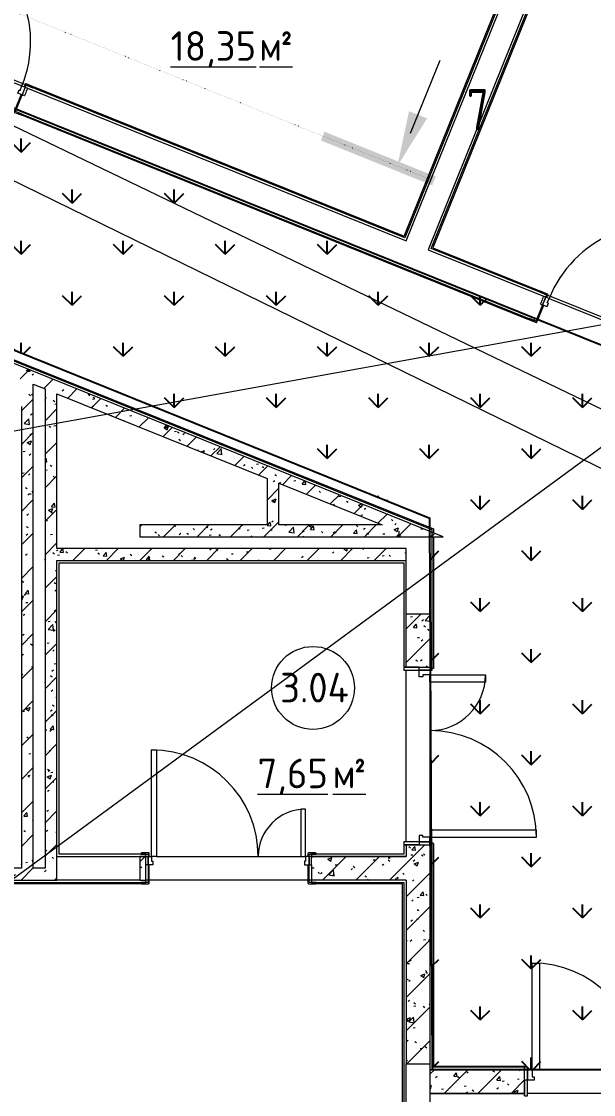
# Model space of a CAD drawing. Header units: millimetres. Extents: x -584918 to 2941280, y 3000189 to 4229862.
# Drawn here: x -454983 to -450150, y 4045176 to 4054237 of the extents above; entities that cross this region are included whole.
import ezdxf

# ---------------------------------------------------------------- set-up
doc = ezdxf.new("R2010")
doc.units = ezdxf.units.MM
doc.linetypes.add('ASVP_Линия разреза', pattern=[20, 0, -10, 0, -10])
doc.linetypes.add('ASVP_Невидимые', pattern=[5, 3, -2])
for name, color, linetype, lineweight in [('Двери', 7, 'Continuous', 0), ('Марки помещений', 7, 'Continuous', 0), ('Обобщенные модели', 7, 'Continuous', 0), ('Перекрытие', 7, 'Continuous', 0), ('Разрезы', 7, 'Continuous', 0), ('Стены внутренние', 7, 'Continuous', 0), ('Стены несущие', 7, 'Continuous', 0), ('Стены отделка', 7, 'Continuous', 0), ('экспертиза ДУ', 1, 'Continuous', 0), ('экспертиза условные обозначения', 1, 'Continuous', 0)]:
    doc.layers.add(name, color=color, linetype=linetype, lineweight=lineweight)
doc.styles.add('GOST Common_2', font='', dxfattribs={"height": 500})
doc.styles.add('GOST Common_3', font='', dxfattribs={"width": 0.9, "height": 500})
doc.styles.add('GOST Common_5', font='', dxfattribs={"width": 0.9, "height": 500})
doc.styles.get('GOST Common_2').set_extended_font_data('GOST Common')
doc.styles.get('GOST Common_3').set_extended_font_data('GOST Common')
doc.styles.get('GOST Common_5').set_extended_font_data('GOST Common')
pattern_1 = [(45, (-440814.02, 4025236.82), (-141.4214, 141.4214), [])]
pattern_2 = [(50, (-440814.02, 4025236.82), (364.368, -31.8783), [38.1, -419.1]), (355, (-440814.02, 4025236.8), (-70.486, 382.1133), [30.48, -335.28]), (100.451, (-440783.66, 4025234.16), (293.885, 350.2334), [32.38, -356.18]), (46.184, (-440814, 4025338.4), (542.1585, -84.086), [57.15, -628.65]), (96.636, (-440768.84, 4025331.4), (474.805, 494.8554), [48.57, -534.27]), (351.184, (-440814, 4025338.4), (474.81, 494.85), [45.72, -502.92]), (21, (-440763.22, 4025313.02), (303.2285, -204.5305), [38.1, -419.1]), (326, (-440763.22, 4025313), (123.604, 368.376), [30.48, -335.28]), (71.451, (-440737.95, 4025295.97), (426.834, 163.8427), [32.38, -356.18]), (37.5, (-440814.02, 4025236.82), (6.17665, 169.11015), [16.764, -314.452, 16.764, -323.596, -336.55]), (37.5, (-440814.02, 4025236.82), (6.17665, 169.11015), [-671.576, 16.764, -319.786]), (7.5, (-440814.02, 4025236.82), (133.6389, 200.3615), [16.764, -177.292, 16.764, -306.832, -128.27]), (7.5, (-440814.02, 4025236.82), (133.6389, 200.3615), [-517.652, 16.764, -111.506]), (327.5, (-440927.3, 4025236.82), (271.1818, -11.45836), [16.764, -110.236, 16.764, -379.476, -525.78]), (327.5, (-440927.3, 4025236.82), (271.1818, -11.45836), [-523.24, 16.764, -509.016]), (317.5, (-440978.1, 4025236.82), (296.2585, 50.8528), [16.764, -148.336, 16.764, -246.38, -373.38]), (317.5, (-440978.1, 4025236.82), (296.2585, 50.8528), [-428.244, 16.764, -356.616])]

# ---------------------------------------------------------------- blocks, each defined once
blk = doc.blocks.new('ASVP_ДверьДеревянная_2 полотна - Межкомнатная 1300х2000h_полотна_ Г Пр _1220 в свету_-7189934-АР Этаж 03')
at = {"layer": 'Двери', "lineweight": 18}
for p, q in [((-650, 1000), (-610, 1000)), ((-650, 100), (-650, 1000)), ((-610, 1000), (-610, 100)), ((650, 500), (610, 500)), ((610, 500), (610, 100)), ((650, 100), (650, 500)), ((-680, 100), (-650, 100)), ((-680, 30), (-680, 100)), ((-610, 100), (-650, 100)), ((-650, 100), (-650, 60)), ((610, 100), (650, 100)), ((680, 100), (650, 100)), ((650, 100), (650, 60)), ((680, 30), (680, 100)), ((-640, 30), (-680, 30)), ((-650, 60), (-640, 60)), ((-640, 60), (-640, 30)), ((650, 60), (640, 60)), ((640, 60), (640, 30)), ((640, 30), (680, 30))]:
    blk.add_line(p, q, dxfattribs=at)
at = {"layer": 'Двери', "linetype": 'ASVP_Невидимые', "lineweight": 18}
for p, q in [((-700, 100), (-680, 100)), ((-700, 30), (-700, 100)), ((-680, 100), (-680, 30)), ((700, 100), (680, 100)), ((680, 100), (680, 30)), ((700, 30), (700, 100)), ((-680, 30), (-700, 30)), ((680, 30), (700, 30))]:
    blk.add_line(p, q, dxfattribs=at)
at = {"layer": 'Двери'}
for centre, radius, start, end in [((-650, 100), 900, 360, 90), ((650, 100), 400, 90, 180)]:
    blk.add_arc(centre, radius, start, end, dxfattribs=at)
blk = doc.blocks.new('ASVP_НАЛИЧНИК МДФ_Двери - Наличник дверной МДФ-V12-АР Этаж 03')
at = {"layer": 'Обобщенные модели'}
for p, q in [((-680, 150), (-680, -1)), ((-670, -5), (-670, 150)), ((670, 150), (670, -5)), ((680, -1), (680, 150)), ((-681, 0), (-740, 0)), ((-740, 0), (-740, -5)), ((-681, -1), (-681, 0)), ((740, 0), (681, 0)), ((681, 0), (681, -1)), ((740, -5), (740, 0)), ((-735, -10), (-675, -10)), ((-680, -1), (-681, -1)), ((675, -10), (735, -10)), ((681, -1), (680, -1))]:
    blk.add_line(p, q, dxfattribs=at)
for centre, start, end in [((-735, -5), 180, 270), ((-675, -5), 270, 360), ((675, -5), 180, 270), ((735, -5), 270, 360)]:
    blk.add_arc(centre, 5, start, end, dxfattribs=at)
blk = doc.blocks.new('ASVP_НАЛИЧНИК МДФ_Двери - Наличник дверной МДФ-V13-АР Этаж 03')
at = {"layer": 'Обобщенные модели'}
for p, q in [((-681, 0), (-740, 0)), ((-740, 0), (-740, -5)), ((-681, -1), (-681, 0)), ((-680, 20), (-680, -1)), ((-670, -5), (-670, 20)), ((670, 20), (670, -5)), ((680, -1), (680, 20)), ((740, 0), (681, 0)), ((681, 0), (681, -1)), ((740, -5), (740, 0)), ((-735, -10), (-675, -10)), ((-680, -1), (-681, -1)), ((675, -10), (735, -10)), ((681, -1), (680, -1))]:
    blk.add_line(p, q, dxfattribs=at)
for centre, start, end in [((-735, -5), 180, 270), ((-675, -5), 270, 360), ((675, -5), 180, 270), ((735, -5), 270, 360)]:
    blk.add_arc(centre, 5, start, end, dxfattribs=at)
blk = doc.blocks.new('ASVP_ДверьПротивопожарнаяСтальная_2 полотна - EI15 1370х2000h_полотна_ Г Пр _1250 в свету_-7407274-АР Этаж 03')
at = {"layer": 'Двери', "lineweight": 18}
for p, q in [((-685, 1000), (-625, 1000)), ((-685, 100), (-685, 1000)), ((-625, 1000), (-625, 100)), ((685, 570), (625, 570)), ((625, 570), (625, 100)), ((685, 100), (685, 570)), ((-725, 100), (-685, 100)), ((-725, 10), (-725, 100)), ((-625, 100), (-685, 100)), ((-685, 100), (-685, 40)), ((625, 100), (685, 100)), ((725, 100), (685, 100)), ((685, 100), (685, 40)), ((725, 10), (725, 100)), ((-670, 10), (-725, 10)), ((-685, 40), (-670, 40)), ((-670, 40), (-670, 10)), ((685, 40), (670, 40)), ((670, 40), (670, 10)), ((670, 10), (725, 10))]:
    blk.add_line(p, q, dxfattribs=at)
at = {"layer": 'Двери', "linetype": 'ASVP_Невидимые', "lineweight": 18}
for p, q in [((-750, 100), (-725, 100)), ((-750, 10), (-750, 100)), ((-725, 100), (-725, 10)), ((750, 100), (725, 100)), ((725, 100), (725, 10)), ((750, 10), (750, 100)), ((-725, 10), (-750, 10)), ((725, 10), (750, 10))]:
    blk.add_line(p, q, dxfattribs=at)
at = {"layer": 'Двери'}
for centre, radius, start, end in [((-685, 100), 900, 360, 90), ((685, 100), 470, 90, 180)]:
    blk.add_arc(centre, radius, start, end, dxfattribs=at)
blk = doc.blocks.new('ASVP_ДверьДеревянная_1 полотно - Входная_внутр_ 1000х2000h_полотно_ Г Л _950 в свету_-7408861-АР Этаж 03')
at = {"layer": 'Двери', "lineweight": 18}
for p, q in [((500, 1100), (460, 1100)), ((460, 1100), (460, 100)), ((500, 100), (500, 1100)), ((-500, 100), (-530, 100)), ((-530, 100), (-530, 30)), ((-500, 60), (-500, 100)), ((460, 100), (500, 100)), ((530, 100), (500, 100)), ((500, 100), (500, 60)), ((530, 30), (530, 100)), ((-530, 30), (-490, 30)), ((-490, 60), (-500, 60)), ((-490, 30), (-490, 60)), ((500, 60), (490, 60)), ((490, 60), (490, 30)), ((490, 30), (530, 30))]:
    blk.add_line(p, q, dxfattribs=at)
at = {"layer": 'Двери', "linetype": 'ASVP_Невидимые', "lineweight": 18}
for p, q in [((-530, 100), (-550, 100)), ((-550, 100), (-550, 30)), ((-530, 30), (-530, 100)), ((550, 100), (530, 100)), ((530, 100), (530, 30)), ((550, 30), (550, 100)), ((-550, 30), (-530, 30)), ((530, 30), (550, 30))]:
    blk.add_line(p, q, dxfattribs=at)
at = {"layer": 'Двери'}
blk.add_arc((500, 100), 1000, 90, 180, dxfattribs=at)
blk = doc.blocks.new('ASVP_НАЛИЧНИК МДФ_Двери - Наличник дверной МДФ-V44-АР Этаж 03')
at = {"layer": 'Обобщенные модели'}
h = blk.add_hatch(dxfattribs=at)
h.set_pattern_fill('FP_9', color=256, style=0, pattern_type=2)
h.set_pattern_definition([(238.819, (18472.62, -20429.885), (847.5705, 1239.66265), [208.25, -1874.25]), (228.514, (18751.11, -20452.37), (-230.6308, -541.9905), [465.661, -465.661]), (220.384, (18828.95, -20645.53), (-616.941, -697.6711), [263.418, -1053.671])])
h.paths.add_polyline_path([(585, -10), (589, -7.5), (590, -5), (590, 0), (530, 0), (530, 150), (520, 150), (520, -5), (521.5, -8.5), (525, -10), (554, -10)])
h.paths.add_polyline_path([(-525, -10), (-521.5, -8.5), (-520, -5), (-520, 150), (-530, 150), (-531, 0), (-590, 0), (-590, -5), (-587.5, -9), (-585, -10), (-526.4, -10)])
for p, q in [((-530, 150), (-530, -1)), ((-520, -5), (-520, 150)), ((520, 150), (520, -5)), ((530, -1), (530, 150)), ((-531, 0), (-590, 0)), ((-590, 0), (-590, -5)), ((-531, -1), (-531, 0)), ((590, 0), (531, 0)), ((531, 0), (531, -1)), ((590, -5), (590, 0)), ((-585, -10), (-525, -10)), ((-530, -1), (-531, -1)), ((525, -10), (585, -10)), ((531, -1), (530, -1))]:
    blk.add_line(p, q, dxfattribs=at)
for centre, start, end in [((-585, -5), 180, 270), ((-525, -5), 270, 360), ((525, -5), 180, 270), ((585, -5), 270, 360)]:
    blk.add_arc(centre, 5, start, end, dxfattribs=at)
blk = doc.blocks.new('ASVP_НАЛИЧНИК МДФ_Двери - Наличник дверной МДФ-V45-АР Этаж 03')
at = {"layer": 'Обобщенные модели'}
h = blk.add_hatch(dxfattribs=at)
h.set_pattern_fill('FP_10', color=256, style=0, pattern_type=2)
h.set_pattern_definition([(58.819, (-18472.62, 20669.885), (-847.5705, -1239.66265), [208.25, -1874.25]), (48.514, (-18751.11, 20692.37), (230.6314, 541.9913), [465.661, -465.661]), (40.384, (-18828.95, 20885.53), (616.941, 697.6711), [263.418, -1053.671])])
h.paths.add_polyline_path([(-590, 0), (-590, -5), (-587.5, -9), (-585, -10), (-524.2, -9.7), (-521.5, -8.5), (-520, -5), (-520, 0), (-589, 0)])
h.paths.add_polyline_path([(520, 0), (520, -5), (521.5, -8.5), (525, -10), (585, -10), (589, -7.5), (590, -5), (590, 0), (521, 0)])
for p, q in [((-531, 0), (-590, 0)), ((-590, 0), (-590, -5)), ((-531, -1), (-531, 0)), ((-530, 20), (-530, -1)), ((-520, -5), (-520, 20)), ((520, 20), (520, -5)), ((530, -1), (530, 20)), ((590, 0), (531, 0)), ((531, 0), (531, -1)), ((-585, -10), (-525, -10)), ((-530, -1), (-531, -1)), ((525, -10), (585, -10)), ((531, -1), (530, -1)), ((590, -5), (590, 0))]:
    blk.add_line(p, q, dxfattribs=at)
for centre, start, end in [((-585, -5), 180, 270), ((-525, -5), 270, 360), ((525, -5), 180, 270), ((585, -5), 270, 360)]:
    blk.add_arc(centre, 5, start, end, dxfattribs=at)
blk = doc.blocks.new('ASVP_ДверьПротивопожарнаяСтальная_2 полотна - EI15 1370х2000h_полотна_ Г Л _1250 в свету_-6392377-АР Этаж 03')
at = {"layer": 'Двери', "lineweight": 18}
for p, q in [((685, 1000), (625, 1000)), ((625, 1000), (625, 100)), ((685, 100), (685, 1000)), ((-685, 570), (-625, 570)), ((-685, 100), (-685, 570)), ((-625, 570), (-625, 100)), ((-725, 100), (-685, 100)), ((-725, 10), (-725, 100)), ((-625, 100), (-685, 100)), ((-685, 100), (-685, 40)), ((625, 100), (685, 100)), ((725, 100), (685, 100)), ((685, 100), (685, 40)), ((725, 10), (725, 100)), ((-670, 10), (-725, 10)), ((-685, 40), (-670, 40)), ((-670, 40), (-670, 10)), ((685, 40), (670, 40)), ((670, 40), (670, 10)), ((670, 10), (725, 10))]:
    blk.add_line(p, q, dxfattribs=at)
at = {"layer": 'Двери', "linetype": 'ASVP_Невидимые', "lineweight": 18}
for p, q in [((-750, 100), (-725, 100)), ((-750, 10), (-750, 100)), ((-725, 100), (-725, 10)), ((750, 100), (725, 100)), ((725, 100), (725, 10)), ((750, 10), (750, 100)), ((-725, 10), (-750, 10)), ((725, 10), (750, 10))]:
    blk.add_line(p, q, dxfattribs=at)
at = {"layer": 'Двери'}
for centre, radius, start, end in [((685, 100), 900, 90, 180), ((-685, 100), 470, 360, 90)]:
    blk.add_arc(centre, radius, start, end, dxfattribs=at)
blk = doc.blocks.new('ASVP_ОТКОС_Оштукатуривание дверного откоса - Оштукатуривание дверного откоса-5741163-АР Этаж 03')
at = {"layer": 'Обобщенные модели'}
for p, q in [((-750, 130), (-750, 0)), ((-725, 0), (-725, 130)), ((725, 130), (725, 0)), ((750, 0), (750, 130)), ((-750, 0), (-725, 0)), ((725, 0), (750, 0))]:
    blk.add_line(p, q, dxfattribs=at)
blk = doc.blocks.new('ASVP_ОТКОС_Оштукатуривание дверного откоса - Оштукатуривание дверного откоса-5741164-АР Этаж 03')
at = {"layer": 'Обобщенные модели'}
for p, q in [((-750, 20), (-750, 0)), ((-725, 0), (-725, 20)), ((725, 20), (725, 0)), ((750, 0), (750, 20)), ((-750, 0), (-725, 0)), ((725, 0), (750, 0))]:
    blk.add_line(p, q, dxfattribs=at)
blk = doc.blocks.new('ASVP_ДверьДеревянная_1 полотно - Входная_внутр_ 1000х2000h_полотно_ Г Пр _950 в свету_-7487840-АР Этаж 03')
at = {"layer": 'Двери', "lineweight": 18}
for p, q in [((-500, 1100), (-460, 1100)), ((-500, 100), (-500, 1100)), ((-460, 1100), (-460, 100)), ((-530, 100), (-500, 100)), ((-530, 30), (-530, 100)), ((-460, 100), (-500, 100)), ((-500, 100), (-500, 60)), ((500, 100), (530, 100)), ((500, 60), (500, 100)), ((530, 100), (530, 30)), ((-490, 30), (-530, 30)), ((-500, 60), (-490, 60)), ((-490, 60), (-490, 30)), ((490, 60), (500, 60)), ((490, 30), (490, 60)), ((530, 30), (490, 30))]:
    blk.add_line(p, q, dxfattribs=at)
at = {"layer": 'Двери', "linetype": 'ASVP_Невидимые', "lineweight": 18}
for p, q in [((-550, 100), (-530, 100)), ((-550, 30), (-550, 100)), ((-530, 100), (-530, 30)), ((530, 100), (550, 100)), ((530, 30), (530, 100)), ((550, 100), (550, 30)), ((-530, 30), (-550, 30)), ((550, 30), (530, 30))]:
    blk.add_line(p, q, dxfattribs=at)
at = {"layer": 'Двери'}
blk.add_arc((-500, 100), 1000, 0, 90, dxfattribs=at)
blk = doc.blocks.new('ASVP_НАЛИЧНИК МДФ_Двери - Наличник дверной МДФ-V83-АР Этаж 03')
at = {"layer": 'Обобщенные модели'}
h = blk.add_hatch(dxfattribs=at)
h.set_pattern_fill('FP_24', color=256, style=0, pattern_type=2)
h.set_pattern_definition([(238.819, (24272.62, -20429.885), (847.5705, 1239.66265), [208.25, -1874.25]), (228.514, (24551.11, -20452.37), (-230.6308, -541.9905), [465.661, -465.661]), (220.384, (24628.95, -20645.53), (-616.941, -697.6711), [263.418, -1053.671])])
h.paths.add_polyline_path([(585, -10), (589, -7.5), (590, -5), (590, 0), (530, 0), (530, 150), (520, 150), (520, -5), (521.5, -8.5), (525, -10), (554, -10)])
h.paths.add_polyline_path([(-525, -10), (-521.5, -8.5), (-520, -5), (-520, 150), (-530, 150), (-531, 0), (-590, 0), (-590, -5), (-587.5, -9), (-585, -10), (-526.4, -10)])
for p, q in [((-530, 150), (-530, -1)), ((-520, -5), (-520, 150)), ((520, 150), (520, -5)), ((530, -1), (530, 150)), ((-531, 0), (-590, 0)), ((-590, 0), (-590, -5)), ((-531, -1), (-531, 0)), ((590, 0), (531, 0)), ((531, 0), (531, -1)), ((590, -5), (590, 0)), ((-585, -10), (-525, -10)), ((-530, -1), (-531, -1)), ((525, -10), (585, -10)), ((531, -1), (530, -1))]:
    blk.add_line(p, q, dxfattribs=at)
for centre, start, end in [((-585, -5), 180, 270), ((-525, -5), 270, 360), ((525, -5), 180, 270), ((585, -5), 270, 360)]:
    blk.add_arc(centre, 5, start, end, dxfattribs=at)
blk = doc.blocks.new('ASVP_НАЛИЧНИК МДФ_Двери - Наличник дверной МДФ-V84-АР Этаж 03')
at = {"layer": 'Обобщенные модели'}
h = blk.add_hatch(dxfattribs=at)
h.set_pattern_fill('FP_25', color=256, style=0, pattern_type=2)
h.set_pattern_definition([(58.819, (-24272.62, 20669.885), (-847.5705, -1239.66265), [208.25, -1874.25]), (48.514, (-24551.11, 20692.37), (230.6314, 541.9913), [465.661, -465.661]), (40.384, (-24628.95, 20885.53), (616.941, 697.6711), [263.418, -1053.671])])
h.paths.add_polyline_path([(-590, 0), (-590, -5), (-587.5, -9), (-585, -10), (-525, -10), (-521.5, -8.5), (-520, -4.8), (-520, 0), (-565.2, 0)])
h.paths.add_polyline_path([(520, 0), (520, -5), (521.5, -8.5), (525, -10), (585, -10), (589, -7.5), (590, -5), (590, 0), (521, 0)])
for p, q in [((-531, 0), (-590, 0)), ((-531, -1), (-531, 0)), ((-530, 20), (-530, -1)), ((-520, -5), (-520, 20)), ((520, 20), (520, -5)), ((530, -1), (530, 20)), ((590, 0), (531, 0)), ((590, -5), (590, 0)), ((-590, 0), (-590, -5)), ((-585, -10), (-525, -10)), ((-530, -1), (-531, -1)), ((525, -10), (585, -10)), ((531, -1), (530, -1)), ((531, 0), (531, -1))]:
    blk.add_line(p, q, dxfattribs=at)
for centre, start, end in [((-585, -5), 180, 270), ((-525, -5), 270, 360), ((525, -5), 180, 270), ((585, -5), 270, 360)]:
    blk.add_arc(centre, 5, start, end, dxfattribs=at)
blk = doc.blocks.new('ASVP_Марка_Помещение_ДваЗначения - Номер Площадь-685795-АР Этаж 03')
at = {"layer": 'Марки помещений'}
blk.add_circle((0, 0), 3.5, dxfattribs=at)
blk = doc.blocks.new('Разрез - Номер вида спереди_3_5 мм-64067-АР Этаж 03')
at = {"layer": 'Разрезы'}
for points in [[(9.798, 0.404), (9.798, -0.394), (-0.333, -0.394), (-0.333, 0.404)], [(2.176, -4.675), (3, 0), (3.824, -4.675)]]:
    blk.add_hatch(color=256, dxfattribs=at).paths.add_polyline_path(points)
at = {"layer": 'Разрезы', "lineweight": 20}
blk.add_line((3, -3), (3, -9.663), dxfattribs=at)

msp = doc.modelspace()

# ---------------------------------------------------------------- hatches: boundary and pattern name
at = {"layer": 'Стены внутренние'}
h = msp.add_hatch(dxfattribs=at)
h.set_pattern_fill('FP_4', color=256, style=0, pattern_type=2)
h.set_pattern_definition(pattern_1)
h.paths.add_polyline_path([(-454683.121, 4051093.335), (-454683.121, 4051201.149), (-460690.656, 4053622.096), (-460728.033, 4053529.344), (-454783.121, 4051133.633)])
h = msp.add_hatch(dxfattribs=at)
h.set_pattern_fill('FP_5', color=256, style=0, pattern_type=2)
h.set_pattern_definition(pattern_2)
h.paths.add_polyline_path([(-454683.121, 4051093.335), (-454683.121, 4051201.149), (-460690.656, 4053622.096), (-460728.033, 4053529.344), (-454783.121, 4051133.633)])
h = msp.add_hatch(dxfattribs=at)
h.set_pattern_fill('FP_4', color=256, style=0, pattern_type=2)
h.set_pattern_definition(pattern_1)
h.paths.add_polyline_path([(-454883.121, 4047086.149), (-454883.121, 4051173.932), (-454983.121, 4051214.23), (-454983.121, 4047086.149)])
h = msp.add_hatch(dxfattribs=at)
h.set_pattern_fill('FP_5', color=256, style=0, pattern_type=2)
h.set_pattern_definition(pattern_2)
h.paths.add_polyline_path([(-454883.121, 4047086.149), (-454883.121, 4051173.932), (-454983.121, 4051214.23), (-454983.121, 4047086.149)])
h = msp.add_hatch(dxfattribs=at)
h.set_pattern_fill('FP_4', color=256, style=0, pattern_type=2)
h.set_pattern_definition(pattern_1)
h.paths.add_polyline_path([(-451490.008, 4049886.149), (-451419.973, 4049886.149), (-454683.121, 4051201.149), (-454683.121, 4051093.335), (-451687.513, 4049886.149), (-451513.121, 4049886.149)])
h = msp.add_hatch(dxfattribs=at)
h.set_pattern_fill('FP_5', color=256, style=0, pattern_type=2)
h.set_pattern_definition(pattern_2)
h.paths.add_polyline_path([(-451490.008, 4049886.149), (-451419.973, 4049886.149), (-454683.121, 4051201.149), (-454683.121, 4051093.335), (-451687.513, 4049886.149), (-451513.121, 4049886.149)])
h = msp.add_hatch(dxfattribs=at)
h.set_pattern_fill('FP_4', color=256, style=0, pattern_type=2)
h.set_pattern_definition(pattern_1)
h.paths.add_polyline_path([(-454783.121, 4047086.149), (-454683.121, 4047086.149), (-454683.121, 4051093.335), (-454783.121, 4051133.633), (-454783.121, 4047789.675)])
h = msp.add_hatch(dxfattribs=at)
h.set_pattern_fill('FP_5', color=256, style=0, pattern_type=2)
h.set_pattern_definition(pattern_2)
h.paths.add_polyline_path([(-454783.121, 4047086.149), (-454683.121, 4047086.149), (-454683.121, 4051093.335), (-454783.121, 4051133.633), (-454783.121, 4047789.675)])
h = msp.add_hatch(dxfattribs=at)
h.set_pattern_fill('FP_4', color=256, style=0, pattern_type=2)
h.set_pattern_definition(pattern_1)
h.paths.add_polyline_path([(-452908.121, 4049986.149), (-452808.121, 4049986.149), (-452808.121, 4050337.738), (-452908.121, 4050378.036), (-452908.121, 4049995.073)])
h = msp.add_hatch(dxfattribs=at)
h.set_pattern_fill('FP_5', color=256, style=0, pattern_type=2)
h.set_pattern_definition(pattern_2)
h.paths.add_polyline_path([(-452908.121, 4049986.149), (-452808.121, 4049986.149), (-452808.121, 4050337.738), (-452908.121, 4050378.036), (-452908.121, 4049995.073)])
h = msp.add_hatch(dxfattribs=at)
h.set_pattern_fill('FP_4', color=256, style=0, pattern_type=2)
h.set_pattern_definition(pattern_1)
h.paths.add_polyline_path([(-451971.163, 4049886.149), (-451687.513, 4049886.149), (-451935.661, 4049986.149), (-453983.121, 4049986.149), (-453983.121, 4049886.149), (-452452.318, 4049886.149)])
h = msp.add_hatch(dxfattribs=at)
h.set_pattern_fill('FP_5', color=256, style=0, pattern_type=2)
h.set_pattern_definition(pattern_2)
h.paths.add_polyline_path([(-451971.163, 4049886.149), (-451687.513, 4049886.149), (-451935.661, 4049986.149), (-453983.121, 4049986.149), (-453983.121, 4049886.149), (-452452.318, 4049886.149)])
h = msp.add_hatch(dxfattribs=at)
h.set_pattern_fill('FP_4', color=256, style=0, pattern_type=2)
h.set_pattern_definition(pattern_1)
h.paths.add_polyline_path([(-452808.121, 4049686.149), (-451733.121, 4049686.149), (-451733.121, 4049786.149), (-454683.121, 4049786.149), (-454683.121, 4049686.149), (-452908.121, 4049686.149)])
h = msp.add_hatch(dxfattribs=at)
h.set_pattern_fill('FP_5', color=256, style=0, pattern_type=2)
h.set_pattern_definition(pattern_2)
h.paths.add_polyline_path([(-452808.121, 4049686.149), (-451733.121, 4049686.149), (-451733.121, 4049786.149), (-454683.121, 4049786.149), (-454683.121, 4049686.149), (-452908.121, 4049686.149)])
h = msp.add_hatch(dxfattribs=at)
h.set_pattern_fill('FP_4', color=256, style=0, pattern_type=2)
h.set_pattern_definition(pattern_1)
h.paths.add_polyline_path([(-451533.121, 4045436.149), (-451533.121, 4047284.462), (-451733.121, 4047284.462), (-451733.121, 4045436.149)])
h.paths.add_polyline_path([(-451623.121, 4048784.462), (-451533.121, 4048784.462), (-451533.121, 4049232.343), (-451733.121, 4049232.343), (-451733.121, 4048784.462)])
h = msp.add_hatch(dxfattribs=at)
h.set_pattern_fill('FP_5', color=256, style=0, pattern_type=2)
h.set_pattern_definition(pattern_2)
h.paths.add_polyline_path([(-451533.121, 4045436.149), (-451533.121, 4047284.462), (-451733.121, 4047284.462), (-451733.121, 4045436.149)])
h.paths.add_polyline_path([(-451623.121, 4048784.462), (-451533.121, 4048784.462), (-451533.121, 4049232.343), (-451733.121, 4049232.343), (-451733.121, 4048784.462)])
h = msp.add_hatch(dxfattribs=at)
h.set_pattern_fill('FP_4', color=256, style=0, pattern_type=2)
h.set_pattern_definition(pattern_1)
h.paths.add_polyline_path([(-453933.121, 4046986.149), (-453933.121, 4047186.149), (-453983.121, 4047186.149), (-453983.121, 4046986.149)])
h.paths.add_polyline_path([(-451753.121, 4046986.149), (-451733.121, 4046986.149), (-451733.121, 4047186.149), (-452533.121, 4047186.149), (-452533.121, 4046986.149), (-452452.318, 4046986.149)])
h = msp.add_hatch(dxfattribs=at)
h.set_pattern_fill('FP_5', color=256, style=0, pattern_type=2)
h.set_pattern_definition(pattern_2)
h.paths.add_polyline_path([(-453933.121, 4046986.149), (-453933.121, 4047186.149), (-453983.121, 4047186.149), (-453983.121, 4046986.149)])
h.paths.add_polyline_path([(-451753.121, 4046986.149), (-451733.121, 4046986.149), (-451733.121, 4047186.149), (-452533.121, 4047186.149), (-452533.121, 4046986.149), (-452452.318, 4046986.149)])
h = msp.add_hatch(dxfattribs=at)
h.set_pattern_fill('FP_4', color=256, style=0, pattern_type=2)
h.set_pattern_definition(pattern_1)
h.paths.add_polyline_path([(-460383.121, 4046986.149), (-457433.121, 4046986.149), (-457433.121, 4047086.149), (-460583.121, 4047086.149), (-460583.121, 4046986.149), (-460483.121, 4046986.149)])
h.paths.add_polyline_path([(-454883.121, 4046986.149), (-454683.121, 4046986.149), (-454683.121, 4047086.149), (-456333.121, 4047086.149), (-456333.121, 4046986.149), (-454983.121, 4046986.149)])
h = msp.add_hatch(dxfattribs=at)
h.set_pattern_fill('FP_5', color=256, style=0, pattern_type=2)
h.set_pattern_definition(pattern_2)
h.paths.add_polyline_path([(-460383.121, 4046986.149), (-457433.121, 4046986.149), (-457433.121, 4047086.149), (-460583.121, 4047086.149), (-460583.121, 4046986.149), (-460483.121, 4046986.149)])
h.paths.add_polyline_path([(-454883.121, 4046986.149), (-454683.121, 4046986.149), (-454683.121, 4047086.149), (-456333.121, 4047086.149), (-456333.121, 4046986.149), (-454983.121, 4046986.149)])
h = msp.add_hatch(dxfattribs=at)
h.set_pattern_fill('FP_4', color=256, style=0, pattern_type=2)
h.set_pattern_definition(pattern_1)
h.paths.add_polyline_path([(-451490.008, 4045186.149), (-450733.121, 4045186.149), (-450733.121, 4045386.149), (-451533.121, 4045385.637), (-451533.121, 4045186.149), (-451513.121, 4045186.149)])
h = msp.add_hatch(dxfattribs=at)
h.set_pattern_fill('FP_5', color=256, style=0, pattern_type=2)
h.set_pattern_definition(pattern_2)
h.paths.add_polyline_path([(-451490.008, 4045186.149), (-450733.121, 4045186.149), (-450733.121, 4045386.149), (-451533.121, 4045385.637), (-451533.121, 4045186.149), (-451513.121, 4045186.149)])
at = {"layer": 'экспертиза условные обозначения', "lineweight": -3}
h = msp.add_hatch(dxfattribs=at)
h.set_pattern_fill('GRASS', color=3, scale=24)
h.set_pattern_definition([(90, (-441193.04, 3779846), (-431.0523, 431.0523), [114.3, -747.8046]), (45, (-441193.04, 3779846), (-431.0523, 431.0523), [114.3, -495.3]), (135, (-441193.04, 3779846), (-431.0523, -431.0523), [114.3, -495.3])])
edge = h.paths.add_edge_path()
edge.add_line((-457554.282, 4052465.999), (-456844.107, 4054228.284))
edge.add_line((-456844.107, 4054228.284), (-445080.333, 4049487.659))
edge.add_line((-445080.333, 4049487.659), (-445790.508, 4047725.373))
edge.add_line((-445790.508, 4047725.373), (-447018.582, 4048225.66))
edge.add_arc((-447470.758, 4047209.275), 1112.43, 66.0163459, 179.3697779)
edge.add_line((-448583.121, 4047221.511), (-448583.121, 4045386.149))
edge.add_line((-448583.121, 4045386.149), (-451511.047, 4045386.149))
edge.add_line((-451511.047, 4045386.149), (-451533.121, 4050039.561))
edge.add_line((-451533.121, 4050039.561), (-455518.582, 4051651.033))
edge.add_line((-455518.582, 4051651.033), (-457554.282, 4052465.999))

# ---------------------------------------------------------------- linework, layer by layer
at = {"layer": 'Перекрытие'}
for p, q in [((-450629.029, 4051723.701), (-450647.579, 4051731.177)), ((-449655.134, 4051331.236), (-450619.754, 4051719.963)), ((-451733.121, 4047309.462), (-451733.121, 4048759.462)), ((-451533.121, 4048659.462), (-451533.121, 4047409.462)), ((-453843.121, 4047186.149), (-452623.121, 4047186.149)), ((-453913.121, 4046986.149), (-453933.121, 4046986.149)), ((-452563.121, 4046986.149), (-453903.121, 4046986.149)), ((-452533.121, 4046986.149), (-452553.121, 4046986.149)), ((-450608.121, 4045386.149), (-449358.121, 4045386.149)), ((-449258.121, 4045186.149), (-450708.121, 4045186.149))]:
    msp.add_line(p, q, dxfattribs=at)
at = {"layer": 'Разрезы', "linetype": 'ASVP_Линия разреза'}
msp.add_line((-451529.274, 4052902.979), (-456629.715, 4054958.38), dxfattribs=at)
at = {"layer": 'Стены внутренние'}
for p, q in [((-449549.093, 4057185.957), (-451507.68, 4052325.758)), ((-451748.835, 4052422.939), (-450500.422, 4055520.853)), ((-454883.849, 4053686.303), (-454885.718, 4053681.666)), ((-454883.849, 4053686.303), (-451748.835, 4052422.939)), ((-454981.031, 4053445.148), (-454979.162, 4053449.786)), ((-450695.894, 4051718.302), (-454981.031, 4053445.148)), ((-457552.62, 4052389.859), (-451503.121, 4049952.001)), ((-451507.68, 4052325.758), (-450598.712, 4051959.457)), ((-450598.712, 4051959.457), (-450600.581, 4051954.819)), ((-450695.894, 4051718.302), (-450694.025, 4051722.94)), ((-451503.121, 4049952.001), (-451503.121, 4049919.657)), ((-451503.121, 4049886.149), (-451503.121, 4048774.462)), ((-451503.121, 4048774.462), (-451513.121, 4048774.462)), ((-451503.121, 4047294.462), (-451513.121, 4047294.462)), ((-451503.121, 4047294.462), (-451503.121, 4045416.149)), ((-453973.121, 4046956.149), (-456293.121, 4046956.149)), ((-453973.121, 4046956.149), (-453973.121, 4046961.149)), ((-452493.121, 4046956.149), (-452493.121, 4046961.149)), ((-451763.121, 4046956.149), (-452493.121, 4046956.149)), ((-451763.121, 4038216.149), (-451763.121, 4046956.149)), ((-451503.121, 4045416.149), (-450723.121, 4045416.149)), ((-450723.121, 4045416.149), (-450723.121, 4045406.149))]:
    msp.add_line(p, q, dxfattribs=at)
at = {"layer": 'Стены несущие'}
for p, q in [((-451419.973, 4049886.149), (-460690.656, 4053622.096)), ((-454883.121, 4051173.932), (-454783.121, 4051133.633)), ((-454883.121, 4047086.149), (-454883.121, 4051173.932)), ((-454783.121, 4051133.633), (-454783.121, 4047086.149)), ((-454683.121, 4049786.149), (-454683.121, 4051093.335)), ((-454683.121, 4051093.335), (-452908.121, 4050378.036)), ((-454983.121, 4050986.149), (-454983.121, 4047086.149)), ((-452908.121, 4050378.036), (-452908.121, 4049986.149)), ((-452808.121, 4050337.738), (-451935.661, 4049986.149)), ((-452808.121, 4049986.149), (-452808.121, 4050337.738)), ((-452908.121, 4049986.149), (-453983.121, 4049986.149)), ((-453983.121, 4049986.149), (-453983.121, 4049886.149)), ((-451935.661, 4049986.149), (-452808.121, 4049986.149)), ((-453983.121, 4049886.149), (-451419.973, 4049886.149)), ((-451733.121, 4049786.149), (-454683.121, 4049786.149)), ((-451733.121, 4049686.149), (-451733.121, 4049786.149)), ((-454683.121, 4046986.149), (-454683.121, 4049686.149)), ((-454683.121, 4049686.149), (-451733.121, 4049686.149)), ((-451733.121, 4048784.462), (-451733.121, 4049232.343)), ((-451533.121, 4049232.343), (-451733.121, 4049232.343)), ((-451533.121, 4049232.343), (-451533.121, 4048784.462)), ((-451733.121, 4048784.462), (-451623.121, 4048784.462)), ((-451623.121, 4047284.462), (-451733.121, 4047284.462)), ((-451733.121, 4047284.462), (-451733.121, 4047186.149)), ((-451533.121, 4047284.462), (-451533.121, 4045436.149)), ((-453983.121, 4047186.149), (-453983.121, 4046986.149)), ((-453933.121, 4047186.149), (-453983.121, 4047186.149)), ((-453983.121, 4047186.149), (-453933.121, 4047186.149)), ((-451733.121, 4047186.149), (-452533.121, 4047186.149)), ((-452533.121, 4047186.149), (-451753.121, 4047186.149)), ((-454983.121, 4047086.149), (-456333.121, 4047086.149)), ((-454783.121, 4047086.149), (-454883.121, 4047086.149)), ((-453933.121, 4046986.149), (-453933.121, 4047116.149)), ((-452533.121, 4047116.149), (-452533.121, 4046986.149)), ((-456333.121, 4046986.149), (-454683.121, 4046986.149)), ((-453983.121, 4046986.149), (-453933.121, 4046986.149)), ((-451733.121, 4046986.149), (-452533.121, 4046986.149)), ((-451733.121, 4046986.149), (-451733.121, 4045436.149)), ((-451733.121, 4045436.149), (-451533.121, 4045436.149)), ((-451533.121, 4045386.149), (-451533.121, 4045186.149)), ((-450733.121, 4045386.149), (-451533.121, 4045386.149)), ((-451513.121, 4045386.149), (-450733.121, 4045386.149)), ((-450733.121, 4045186.149), (-450733.121, 4045296.149)), ((-451533.121, 4045186.149), (-450733.121, 4045186.149)), ((-450733.121, 4045186.149), (-451513.121, 4045186.149))]:
    msp.add_line(p, q, dxfattribs=at)
at = {"layer": 'Стены отделка'}
for p, q in [((-449565.705, 4057224.996), (-451546.719, 4052309.145)), ((-451520.693, 4052320.22), (-449554.63, 4057198.97)), ((-450487.409, 4055526.39), (-451743.298, 4052409.927)), ((-451732.223, 4052383.901), (-450461.384, 4055537.465)), ((-455868.957, 4054050.943), (-454978.539, 4053692.118)), ((-451743.298, 4052409.927), (-455861.482, 4054069.493)), ((-454932.163, 4053673.429), (-451732.223, 4052383.901)), ((-455014.394, 4053469.375), (-450655.055, 4051712.626)), ((-450647.579, 4051731.177), (-455006.918, 4053487.925)), ((-451513.121, 4049945.249), (-457556.358, 4052380.584)), ((-451546.719, 4052309.145), (-450572.824, 4051916.68)), ((-449628.555, 4051557.717), (-451520.693, 4052320.22)), ((-450526.448, 4051897.991), (-449636.03, 4051539.166)), ((-450655.055, 4051712.626), (-450647.579, 4051731.177)), ((-451533.121, 4049931.746), (-451533.121, 4049232.343)), ((-451513.121, 4048784.462), (-451513.121, 4049945.249)), ((-454663.121, 4047206.149), (-454663.121, 4049666.149)), ((-454663.121, 4049666.149), (-451753.121, 4049666.149)), ((-451753.121, 4049666.149), (-451753.121, 4048784.462)), ((-451733.121, 4049232.343), (-451733.121, 4049686.149)), ((-451753.121, 4048784.462), (-451733.121, 4048784.462)), ((-451533.121, 4048784.462), (-451513.121, 4048784.462)), ((-451733.121, 4047284.462), (-451753.121, 4047284.462)), ((-451753.121, 4047284.462), (-451753.121, 4047206.149)), ((-451513.121, 4047284.462), (-451533.121, 4047284.462)), ((-451513.121, 4045406.149), (-451513.121, 4047284.462)), ((-454683.121, 4047186.149), (-453983.121, 4047186.149)), ((-453933.121, 4047206.149), (-454663.121, 4047206.149)), ((-453933.121, 4047186.149), (-453933.121, 4047206.149)), ((-451753.121, 4047206.149), (-452533.121, 4047206.149)), ((-452533.121, 4047206.149), (-452533.121, 4047186.149)), ((-451753.121, 4047186.149), (-451733.121, 4047186.149)), ((-456333.121, 4046966.149), (-453933.121, 4046966.149)), ((-453983.121, 4046986.149), (-454683.121, 4046986.149)), ((-453933.121, 4046966.149), (-453933.121, 4046986.149)), ((-452533.121, 4046986.149), (-452533.121, 4046966.149)), ((-452533.121, 4046966.149), (-451753.121, 4046966.149)), ((-451753.121, 4046966.149), (-451753.121, 4038206.149)), ((-451733.121, 4038186.149), (-451733.121, 4045436.149)), ((-451533.121, 4045436.149), (-451533.121, 4045386.149)), ((-450733.121, 4045406.149), (-451513.121, 4045406.149)), ((-450733.121, 4045386.149), (-450733.121, 4045406.149)), ((-451533.121, 4045386.149), (-451513.121, 4045386.149)), ((-451533.121, 4045186.149), (-451533.121, 4041786.149)), ((-451513.121, 4045186.149), (-451533.121, 4045186.149)), ((-450733.121, 4045166.149), (-450733.121, 4045186.149))]:
    msp.add_line(p, q, dxfattribs=at)
at = {"layer": 'экспертиза ДУ'}
for points in [[(-449329.829, 4050094.25), (-514440.006, 4081952.029)], [(-514440.006, 4081952.029), (-448380.168, 4050145.471)], [(-444936.87, 4054420.041), (-522370.006, 3997622.029)], [(-445543.105, 4052495.084), (-524200.006, 4038282.029)]]:
    msp.add_lwpolyline(points, dxfattribs=at)
at = {"layer": 'экспертиза условные обозначения', "color": 3, "lineweight": -3}
msp.add_lwpolyline([(-457554.282, 4052465.999), (-456844.107, 4054228.284), (-445080.333, 4049487.659), (-445790.508, 4047725.373), (-447018.582, 4048225.66, 0.5393084), (-448583.121, 4047221.511), (-448583.121, 4045386.149), (-451511.047, 4045386.149), (-451533.121, 4050039.561), (-455518.582, 4051651.033), (-457554.282, 4052465.999)], format="xyb", dxfattribs=at)

# ---------------------------------------------------------------- block references
at = {"layer": 'Двери'}
for name, p, rotation in [('ASVP_ДверьДеревянная_1 полотно - Входная_внутр_ 1000х2000h_полотно_ Г Пр _950 в свету_-7487840-АР Этаж 03', (-455479.676, 4053786.254), 338.0513009164578), ('ASVP_ДверьДеревянная_1 полотно - Входная_внутр_ 1000х2000h_полотно_ Г Л _950 в свету_-7408861-АР Этаж 03', (-450100.066, 4051618.351), 338.0513009164578), ('ASVP_ДверьПротивопожарнаяСтальная_2 полотна - EI15 1370х2000h_полотна_ Г Л _1250 в свету_-6392377-АР Этаж 03', (-451633.121, 4048034.462), 269.9999999999471)]:
    msp.add_blockref(name, p, dxfattribs=dict(at, rotation=rotation))
for name, p in [('ASVP_ДверьДеревянная_2 полотна - Межкомнатная 1300х2000h_полотна_ Г Пр _1220 в свету_-7189934-АР Этаж 03', (-453233.121, 4047086.149)), ('ASVP_ДверьПротивопожарнаяСтальная_2 полотна - EI15 1370х2000h_полотна_ Г Пр _1250 в свету_-7407274-АР Этаж 03', (-449983.121, 4045286.149))]:
    msp.add_blockref(name, p, dxfattribs=at)
at = {"layer": 'Марки помещений', "xscale": 99.99999999999993, "yscale": 99.99999999999993, "zscale": 99.99999999999993}
msp.add_blockref('ASVP_Марка_Помещение_ДваЗначения - Номер Площадь-685795-АР Этаж 03', (-452520.25, 4048609.383), dxfattribs=at)
at = {"layer": 'Обобщенные модели'}
for name, p, rotation in [('ASVP_НАЛИЧНИК МДФ_Двери - Наличник дверной МДФ-V84-АР Этаж 03', (-455434.823, 4053897.556), 158.0513009164576), ('ASVP_НАЛИЧНИК МДФ_Двери - Наличник дверной МДФ-V83-АР Этаж 03', (-455524.529, 4053674.952), 338.0513009164578), ('ASVP_НАЛИЧНИК МДФ_Двери - Наличник дверной МДФ-V45-АР Этаж 03', (-450055.213, 4051729.654), 158.0513009164576), ('ASVP_НАЛИЧНИК МДФ_Двери - Наличник дверной МДФ-V44-АР Этаж 03', (-450144.92, 4051507.049), 338.0513009164578), ('ASVP_ОТКОС_Оштукатуривание дверного откоса - Оштукатуривание дверного откоса-5741163-АР Этаж 03', (-451753.121, 4048034.462), 269.9999999999471), ('ASVP_ОТКОС_Оштукатуривание дверного откоса - Оштукатуривание дверного откоса-5741164-АР Этаж 03', (-451513.121, 4048034.462), 89.99999999994694), ('ASVP_НАЛИЧНИК МДФ_Двери - Наличник дверной МДФ-V13-АР Этаж 03', (-453233.121, 4047206.149), 180), ('ASVP_ОТКОС_Оштукатуривание дверного откоса - Оштукатуривание дверного откоса-5741164-АР Этаж 03', (-449983.121, 4045406.149), 180)]:
    msp.add_blockref(name, p, dxfattribs=dict(at, rotation=rotation))
for name, p in [('ASVP_НАЛИЧНИК МДФ_Двери - Наличник дверной МДФ-V12-АР Этаж 03', (-453233.121, 4046966.149)), ('ASVP_ОТКОС_Оштукатуривание дверного откоса - Оштукатуривание дверного откоса-5741163-АР Этаж 03', (-449983.121, 4045166.149))]:
    msp.add_blockref(name, p, dxfattribs=at)
at = {"layer": 'Разрезы', "xscale": 99.99999999999993, "yscale": 99.99999999999993, "zscale": 99.99999999999993, "rotation": 158.0513009164576}
msp.add_blockref('Разрез - Номер вида спереди_3_5 мм-64067-АР Этаж 03', (-451529.274, 4052902.979), dxfattribs=at)

# ---------------------------------------------------------------- texts
at = {"layer": 'Марки помещений', "char_height": 250, "attachment_point": 1}
for s, insert, width, style in [('\\L18,35 ', (-453722.596, 4054154.569), 909.11362, 'GOST Common_2'), ('\\L\\fGOST Common|b0|i0|c238|p34|;\\W.9;\\L²', (-452793.908, 4054154.569), 165.94931, 'GOST Common_3'), ('\\L\\fGOST Common|b0|i0|c204|p34|;\\W.9;\\Lм', (-452972.502, 4054154.569), 216.45562, 'GOST Common_2'), ('3.04', (-452797.907, 4048737.108), 685.44281, 'GOST Common_2'), ('\\L7,65 ', (-452989.143, 4048012.578), 772.02506, 'GOST Common_2'), ('\\L\\fGOST Common|b0|i0|c204|p34|;\\W.9;\\Lм', (-452352.159, 4048012.578), 216.45562, 'GOST Common_2'), ('\\L\\fGOST Common|b0|i0|c238|p34|;\\W.9;\\L²', (-452173.565, 4048012.578), 165.94931, 'GOST Common_3')]:
    msp.add_mtext(s, dxfattribs=dict(at, insert=insert, width=width, style=style))
at = {"layer": 'Разрезы', "insert": (-451222.232, 4053666.025), "char_height": 350, "width": 243.713, "attachment_point": 1, "style": 'GOST Common_5'}
msp.add_mtext('\\fGOST Common|b0|i0|c204|p34|;\\W.8;7', dxfattribs=at)

doc.saveas('drawing.dxf')
